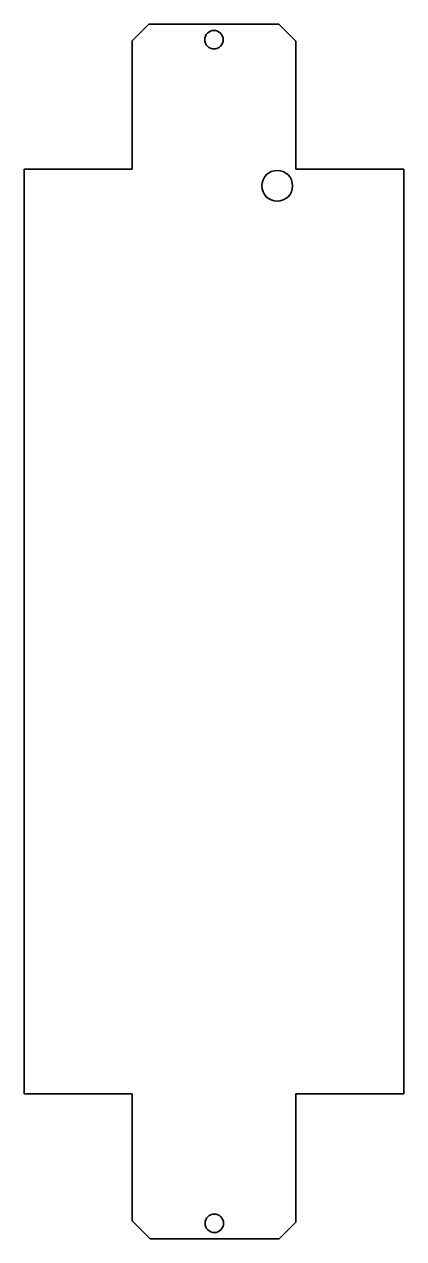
# Model space of a CAD drawing. Header units: millimetres. Extents: x 506 to 629, y 461 to 855.
import ezdxf

# ---------------------------------------------------------------- set-up
doc = ezdxf.new("R2010")
doc.units = ezdxf.units.MM
doc.layers.add('DV4_0', color=7, linetype='Continuous')

msp = doc.modelspace()

# ---------------------------------------------------------------- linework, layer by layer
at = {"layer": 'DV4_0', "color": 7, "linetype": 'Continuous', "lineweight": 35}
for p, q in [((541, 849.42), (546.4, 854.83)), ((588.53, 854.83), (546.4, 854.83)), ((594, 849.36), (588.53, 854.83)), ((541, 849.42), (541, 842.83)), ((594, 842.83), (594, 849.36)), ((541, 842.82), (541, 842.83)), ((541, 807.83), (541, 842.82)), ((594, 842.83), (594, 842.82)), ((594, 842.82), (594, 807.83)), ((506, 507.82), (506, 807.82)), ((541, 807.82), (506, 807.82)), ((541, 807.83), (541, 807.82)), ((541, 807.82), (541, 807.82)), ((594, 807.82), (594, 807.83)), ((594, 807.82), (594, 807.82)), ((629, 807.82), (594, 807.82)), ((629, 507.82), (629, 807.82)), ((541, 507.82), (506, 507.82)), ((541, 507.82), (541, 507.82)), ((541, 507.82), (541, 507.82)), ((541, 472.82), (541, 507.82)), ((594, 507.82), (594, 507.82)), ((629, 507.82), (594, 507.82)), ((594, 507.82), (594, 507.82)), ((594, 507.82), (594, 472.82)), ((541, 472.82), (541, 466.65)), ((541, 472.82), (541, 472.82)), ((594, 466.22), (594, 472.82)), ((594, 472.82), (594, 472.82)), ((546.83, 460.82), (541, 466.65)), ((588.6, 460.82), (594, 466.22)), ((546.83, 460.82), (588.6, 460.82))]:
    msp.add_line(p, q, dxfattribs=at)
for centre, radius in [((567.5, 849.83), 3), ((588, 802.43), 5), ((567.6, 465.82), 3)]:
    msp.add_circle(centre, radius, dxfattribs=at)

doc.saveas('drawing.dxf')
